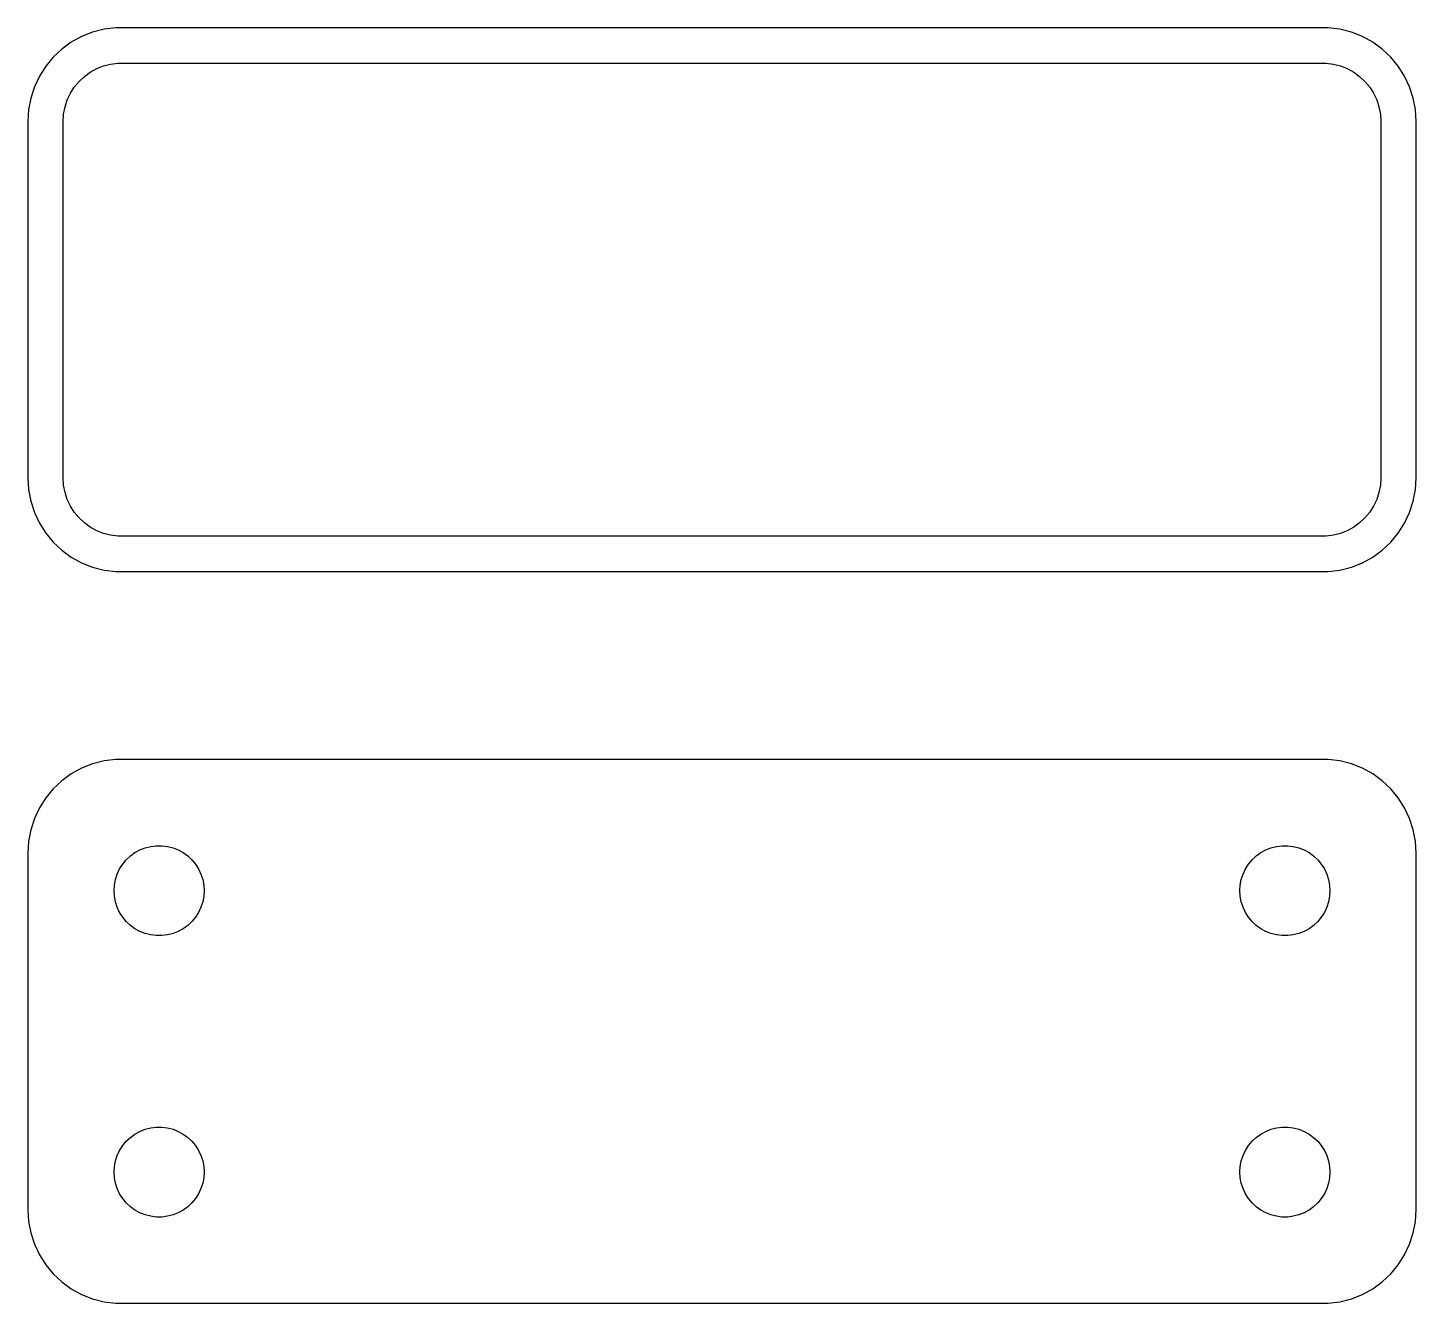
# Model space of a CAD drawing. Header units: metres. Extents: x -37 to 37, y 63.5 to 131.5.
import ezdxf

# ---------------------------------------------------------------- set-up
doc = ezdxf.new("R2010")
doc.units = ezdxf.units.M

msp = doc.modelspace()

# ---------------------------------------------------------------- linework, layer by layer
for p, q in [((-34.1289, 131.024), (-34.6791, 130.722)), ((-33.5451, 131.255), (-34.1289, 131.024)), ((-32.9369, 131.411), (-33.5451, 131.255)), ((-32.3139, 131.49), (-32.9369, 131.411)), ((32.3139, 131.49), (-32.3139, 131.49)), ((32.9369, 131.411), (32.3139, 131.49)), ((33.5451, 131.255), (32.9369, 131.411)), ((34.1289, 131.024), (33.5451, 131.255)), ((34.6791, 130.722), (34.1289, 131.024)), ((-35.1871, 130.353), (-35.6448, 129.923)), ((-34.6791, 130.722), (-35.1871, 130.353)), ((35.1871, 130.353), (34.6791, 130.722)), ((35.6448, 129.923), (35.1871, 130.353)), ((-35.6448, 129.923), (-36.0451, 129.439)), ((-32.9619, 129.461), (-32.5833, 129.558)), ((-32.5833, 129.558), (-32.1954, 129.607)), ((-32.1954, 129.607), (32.1954, 129.607)), ((32.1954, 129.607), (32.5833, 129.558)), ((32.5833, 129.558), (32.9619, 129.461)), ((36.0451, 129.439), (35.6448, 129.923)), ((-36.3815, 128.909), (-36.6489, 128.341)), ((-36.0451, 129.439), (-36.3815, 128.909)), ((-34.2692, 128.631), (-33.9842, 128.899)), ((-33.9842, 128.899), (-33.668, 129.128)), ((-33.668, 129.128), (-33.3254, 129.317)), ((-33.3254, 129.317), (-32.9619, 129.461)), ((32.9619, 129.461), (33.3254, 129.317)), ((33.3254, 129.317), (33.668, 129.128)), ((33.668, 129.128), (33.9842, 128.899)), ((33.9842, 128.899), (34.2692, 128.631)), ((36.3815, 128.909), (36.0451, 129.439)), ((36.6489, 128.341), (36.3815, 128.909)), ((-36.6489, 128.341), (-36.8429, 127.743)), ((-34.7279, 128), (-34.5184, 128.33)), ((-34.5184, 128.33), (-34.2692, 128.631)), ((34.2692, 128.631), (34.5184, 128.33)), ((34.5184, 128.33), (34.7279, 128)), ((36.8429, 127.743), (36.6489, 128.341)), ((-36.8429, 127.743), (-36.9606, 127.127)), ((-35.0151, 127.274), (-34.8943, 127.646)), ((-34.8943, 127.646), (-34.7279, 128)), ((34.7279, 128), (34.8943, 127.646)), ((34.8943, 127.646), (35.0151, 127.274)), ((36.9606, 127.127), (36.8429, 127.743)), ((-36.9606, 127.127), (-37, 126.5)), ((-35.1129, 126.5), (-35.0884, 126.89)), ((-35.0884, 126.89), (-35.0151, 127.274)), ((35.0151, 127.274), (35.0884, 126.89)), ((35.0884, 126.89), (35.1129, 126.5)), ((37, 126.5), (36.9606, 127.127)), ((-37, 126.5), (-37, 107.5)), ((-35.1129, 107.5), (-35.1129, 126.5)), ((35.1129, 126.5), (35.1129, 107.5)), ((37, 107.5), (37, 126.5)), ((-37, 107.5), (-36.9606, 106.873)), ((-35.0884, 107.11), (-35.1129, 107.5)), ((35.1129, 107.5), (35.0884, 107.11)), ((36.9606, 106.873), (37, 107.5)), ((-36.9606, 106.873), (-36.8429, 106.257)), ((-35.0151, 106.726), (-35.0884, 107.11)), ((-34.8943, 106.354), (-35.0151, 106.726)), ((35.0151, 106.726), (34.8943, 106.354)), ((35.0884, 107.11), (35.0151, 106.726)), ((36.8429, 106.257), (36.9606, 106.873)), ((-36.8429, 106.257), (-36.6489, 105.659)), ((-34.7279, 106), (-34.8943, 106.354)), ((-34.5184, 105.67), (-34.7279, 106)), ((34.7279, 106), (34.5184, 105.67)), ((34.8943, 106.354), (34.7279, 106)), ((36.6489, 105.659), (36.8429, 106.257)), ((-36.6489, 105.659), (-36.3815, 105.091)), ((-36.3815, 105.091), (-36.0451, 104.561)), ((-34.2692, 105.369), (-34.5184, 105.67)), ((-33.9842, 105.101), (-34.2692, 105.369)), ((-33.668, 104.872), (-33.9842, 105.101)), ((33.9842, 105.101), (33.668, 104.872)), ((34.2692, 105.369), (33.9842, 105.101)), ((34.5184, 105.67), (34.2692, 105.369)), ((36.0451, 104.561), (36.3815, 105.091)), ((36.3815, 105.091), (36.6489, 105.659)), ((-36.0451, 104.561), (-35.6448, 104.077)), ((-33.3254, 104.683), (-33.668, 104.872)), ((-32.9619, 104.539), (-33.3254, 104.683)), ((-32.5833, 104.442), (-32.9619, 104.539)), ((-32.1954, 104.393), (-32.5833, 104.442)), ((32.1954, 104.393), (-32.1954, 104.393)), ((32.5833, 104.442), (32.1954, 104.393)), ((32.9619, 104.539), (32.5833, 104.442)), ((33.3254, 104.683), (32.9619, 104.539)), ((33.668, 104.872), (33.3254, 104.683)), ((35.6448, 104.077), (36.0451, 104.561)), ((-35.6448, 104.077), (-35.1871, 103.647)), ((-35.1871, 103.647), (-34.6791, 103.278)), ((34.6791, 103.278), (35.1871, 103.647)), ((35.1871, 103.647), (35.6448, 104.077)), ((-34.6791, 103.278), (-34.1289, 102.976)), ((-34.1289, 102.976), (-33.5451, 102.745)), ((33.5451, 102.745), (34.1289, 102.976)), ((34.1289, 102.976), (34.6791, 103.278)), ((-33.5451, 102.745), (-32.9369, 102.589)), ((-32.9369, 102.589), (-32.3139, 102.51)), ((-32.3139, 102.51), (32.3139, 102.51)), ((32.3139, 102.51), (32.9369, 102.589)), ((32.9369, 102.589), (33.5451, 102.745)), ((-34.1289, 92.0241), (-34.6791, 91.7216)), ((-33.5451, 92.2553), (-34.1289, 92.0241)), ((-32.9369, 92.4114), (-33.5451, 92.2553)), ((-32.3139, 92.4901), (-32.9369, 92.4114)), ((32.3139, 92.4901), (-32.3139, 92.4901)), ((32.9369, 92.4114), (32.3139, 92.4901)), ((33.5451, 92.2553), (32.9369, 92.4114)), ((34.1289, 92.0241), (33.5451, 92.2553)), ((34.6791, 91.7216), (34.1289, 92.0241)), ((-35.1871, 91.3526), (-35.6448, 90.9227)), ((-34.6791, 91.7216), (-35.1871, 91.3526)), ((35.1871, 91.3526), (34.6791, 91.7216)), ((35.6448, 90.9227), (35.1871, 91.3526)), ((-36.0451, 90.4389), (-36.3815, 89.9088)), ((-35.6448, 90.9227), (-36.0451, 90.4389)), ((36.0451, 90.4389), (35.6448, 90.9227)), ((36.3815, 89.9088), (36.0451, 90.4389)), ((-36.3815, 89.9088), (-36.6489, 89.3406)), ((36.6489, 89.3406), (36.3815, 89.9088)), ((-36.6489, 89.3406), (-36.8429, 88.7434)), ((36.8429, 88.7434), (36.6489, 89.3406)), ((-36.9606, 88.1267), (-37, 87.5)), ((-36.8429, 88.7434), (-36.9606, 88.1267)), ((36.9606, 88.1267), (36.8429, 88.7434)), ((37, 87.5), (36.9606, 88.1267)), ((-37, 87.5), (-37, 68.5)), ((-31.7495, 87.1429), (-31.5298, 87.3492)), ((-31.5298, 87.3492), (-31.286, 87.5264)), ((-31.286, 87.5264), (-31.0219, 87.6716)), ((-31.0219, 87.6716), (-30.7416, 87.7825)), ((-30.7416, 87.7825), (-30.4497, 87.8575)), ((-30.4497, 87.8575), (-30.1507, 87.8953)), ((-30.1507, 87.8953), (-29.8493, 87.8953)), ((-29.8493, 87.8953), (-29.5503, 87.8575)), ((-29.5503, 87.8575), (-29.2583, 87.7825)), ((-29.2583, 87.7825), (-28.9781, 87.6716)), ((-28.9781, 87.6716), (-28.714, 87.5264)), ((-28.714, 87.5264), (-28.4702, 87.3492)), ((-28.4702, 87.3492), (-28.2505, 87.1429)), ((28.2505, 87.1429), (28.4702, 87.3492)), ((28.4702, 87.3492), (28.714, 87.5264)), ((28.714, 87.5264), (28.9781, 87.6716)), ((28.9781, 87.6716), (29.2583, 87.7825)), ((29.2583, 87.7825), (29.5503, 87.8575)), ((29.5503, 87.8575), (29.8493, 87.8953)), ((29.8493, 87.8953), (30.1507, 87.8953)), ((30.1507, 87.8953), (30.4497, 87.8575)), ((30.4497, 87.8575), (30.7416, 87.7825)), ((30.7416, 87.7825), (31.0219, 87.6716)), ((31.0219, 87.6716), (31.286, 87.5264)), ((31.286, 87.5264), (31.5298, 87.3492)), ((31.5298, 87.3492), (31.7495, 87.1429)), ((37, 68.5), (37, 87.5)), ((-32.2315, 86.3835), (-32.1031, 86.6562)), ((-32.1031, 86.6562), (-31.9416, 86.9107)), ((-31.9416, 86.9107), (-31.7495, 87.1429)), ((-28.2505, 87.1429), (-28.0583, 86.9107)), ((-28.0583, 86.9107), (-27.8969, 86.6562)), ((-27.8969, 86.6562), (-27.7685, 86.3835)), ((27.7685, 86.3835), (27.8969, 86.6562)), ((27.8969, 86.6562), (28.0583, 86.9107)), ((28.0583, 86.9107), (28.2505, 87.1429)), ((31.7495, 87.1429), (31.9416, 86.9107)), ((31.9416, 86.9107), (32.1031, 86.6562)), ((32.1031, 86.6562), (32.2315, 86.3835)), ((-32.3811, 85.8008), (-32.3246, 86.0968)), ((-32.3246, 86.0968), (-32.2315, 86.3835)), ((-27.7685, 86.3835), (-27.6754, 86.0968)), ((-27.6754, 86.0968), (-27.6189, 85.8008)), ((27.6189, 85.8008), (27.6754, 86.0968)), ((27.6754, 86.0968), (27.7685, 86.3835)), ((32.2315, 86.3835), (32.3246, 86.0968)), ((32.3246, 86.0968), (32.3811, 85.8008)), ((-32.4, 85.5), (-32.3811, 85.8008)), ((-32.3811, 85.1992), (-32.4, 85.5)), ((-32.3246, 84.9031), (-32.3811, 85.1992)), ((-27.6189, 85.1992), (-27.6754, 84.9031)), ((-27.6189, 85.8008), (-27.6, 85.5)), ((-27.6, 85.5), (-27.6189, 85.1992)), ((27.6, 85.5), (27.6189, 85.8008)), ((27.6189, 85.1992), (27.6, 85.5)), ((27.6754, 84.9031), (27.6189, 85.1992)), ((32.3811, 85.1992), (32.3246, 84.9031)), ((32.3811, 85.8008), (32.4, 85.5)), ((32.4, 85.5), (32.3811, 85.1992)), ((-32.2315, 84.6165), (-32.3246, 84.9031)), ((-32.1031, 84.3438), (-32.2315, 84.6165)), ((-27.7685, 84.6165), (-27.8969, 84.3438)), ((-27.6754, 84.9031), (-27.7685, 84.6165)), ((27.7685, 84.6165), (27.6754, 84.9031)), ((27.8969, 84.3438), (27.7685, 84.6165)), ((32.2315, 84.6165), (32.1031, 84.3438)), ((32.3246, 84.9031), (32.2315, 84.6165)), ((-31.9416, 84.0893), (-32.1031, 84.3438)), ((-31.7495, 83.8571), (-31.9416, 84.0893)), ((-31.5298, 83.6508), (-31.7495, 83.8571)), ((-31.286, 83.4736), (-31.5298, 83.6508)), ((-28.4702, 83.6508), (-28.714, 83.4736)), ((-28.2505, 83.8571), (-28.4702, 83.6508)), ((-28.0583, 84.0893), (-28.2505, 83.8571)), ((-27.8969, 84.3438), (-28.0583, 84.0893)), ((28.0583, 84.0893), (27.8969, 84.3438)), ((28.2505, 83.8571), (28.0583, 84.0893)), ((28.4702, 83.6508), (28.2505, 83.8571)), ((28.714, 83.4736), (28.4702, 83.6508)), ((31.5298, 83.6508), (31.286, 83.4736)), ((31.7495, 83.8571), (31.5298, 83.6508)), ((31.9416, 84.0893), (31.7495, 83.8571)), ((32.1031, 84.3438), (31.9416, 84.0893)), ((-31.0219, 83.3284), (-31.286, 83.4736)), ((-30.7416, 83.2175), (-31.0219, 83.3284)), ((-30.4497, 83.1425), (-30.7416, 83.2175)), ((-30.1507, 83.1047), (-30.4497, 83.1425)), ((-29.8493, 83.1047), (-30.1507, 83.1047)), ((-29.5503, 83.1425), (-29.8493, 83.1047)), ((-29.2583, 83.2175), (-29.5503, 83.1425)), ((-28.9781, 83.3284), (-29.2583, 83.2175)), ((-28.714, 83.4736), (-28.9781, 83.3284)), ((28.9781, 83.3284), (28.714, 83.4736)), ((29.2583, 83.2175), (28.9781, 83.3284)), ((29.5503, 83.1425), (29.2583, 83.2175)), ((29.8493, 83.1047), (29.5503, 83.1425)), ((30.1507, 83.1047), (29.8493, 83.1047)), ((30.4497, 83.1425), (30.1507, 83.1047)), ((30.7416, 83.2175), (30.4497, 83.1425)), ((31.0219, 83.3284), (30.7416, 83.2175)), ((31.286, 83.4736), (31.0219, 83.3284)), ((-31.5298, 72.3492), (-31.286, 72.5264)), ((-31.286, 72.5264), (-31.0219, 72.6716)), ((-31.0219, 72.6716), (-30.7416, 72.7825)), ((-30.7416, 72.7825), (-30.4497, 72.8575)), ((-30.4497, 72.8575), (-30.1507, 72.8953)), ((-30.1507, 72.8953), (-29.8493, 72.8953)), ((-29.8493, 72.8953), (-29.5503, 72.8575)), ((-29.5503, 72.8575), (-29.2583, 72.7825)), ((-29.2583, 72.7825), (-28.9781, 72.6716)), ((-28.9781, 72.6716), (-28.714, 72.5264)), ((-28.714, 72.5264), (-28.4702, 72.3492)), ((28.4702, 72.3492), (28.714, 72.5264)), ((28.714, 72.5264), (28.9781, 72.6716)), ((28.9781, 72.6716), (29.2583, 72.7825)), ((29.2583, 72.7825), (29.5503, 72.8575)), ((29.5503, 72.8575), (29.8493, 72.8953)), ((29.8493, 72.8953), (30.1507, 72.8953)), ((30.1507, 72.8953), (30.4497, 72.8575)), ((30.4497, 72.8575), (30.7416, 72.7825)), ((30.7416, 72.7825), (31.0219, 72.6716)), ((31.0219, 72.6716), (31.286, 72.5264)), ((31.286, 72.5264), (31.5298, 72.3492)), ((-32.1031, 71.6562), (-31.9416, 71.9107)), ((-31.9416, 71.9107), (-31.7495, 72.1429)), ((-31.7495, 72.1429), (-31.5298, 72.3492)), ((-28.4702, 72.3492), (-28.2505, 72.1429)), ((-28.2505, 72.1429), (-28.0583, 71.9107)), ((-28.0583, 71.9107), (-27.8969, 71.6562)), ((27.8969, 71.6562), (28.0583, 71.9107)), ((28.0583, 71.9107), (28.2505, 72.1429)), ((28.2505, 72.1429), (28.4702, 72.3492)), ((31.5298, 72.3492), (31.7495, 72.1429)), ((31.7495, 72.1429), (31.9416, 71.9107)), ((31.9416, 71.9107), (32.1031, 71.6562)), ((-32.3811, 70.8008), (-32.3246, 71.0969)), ((-32.3246, 71.0969), (-32.2315, 71.3835)), ((-32.2315, 71.3835), (-32.1031, 71.6562)), ((-27.8969, 71.6562), (-27.7685, 71.3835)), ((-27.7685, 71.3835), (-27.6754, 71.0969)), ((-27.6754, 71.0969), (-27.6189, 70.8008)), ((27.6189, 70.8008), (27.6754, 71.0969)), ((27.6754, 71.0969), (27.7685, 71.3835)), ((27.7685, 71.3835), (27.8969, 71.6562)), ((32.1031, 71.6562), (32.2315, 71.3835)), ((32.2315, 71.3835), (32.3246, 71.0969)), ((32.3246, 71.0969), (32.3811, 70.8008)), ((-32.4, 70.5), (-32.3811, 70.8008)), ((-32.3811, 70.1992), (-32.4, 70.5)), ((-27.6189, 70.8008), (-27.6, 70.5)), ((-27.6, 70.5), (-27.6189, 70.1992)), ((27.6, 70.5), (27.6189, 70.8008)), ((27.6189, 70.1992), (27.6, 70.5)), ((32.3811, 70.8008), (32.4, 70.5)), ((32.4, 70.5), (32.3811, 70.1992)), ((-32.3246, 69.9032), (-32.3811, 70.1992)), ((-32.2315, 69.6165), (-32.3246, 69.9032)), ((-32.1031, 69.3438), (-32.2315, 69.6165)), ((-27.7685, 69.6165), (-27.8969, 69.3438)), ((-27.6754, 69.9032), (-27.7685, 69.6165)), ((-27.6189, 70.1992), (-27.6754, 69.9032)), ((27.6754, 69.9032), (27.6189, 70.1992)), ((27.7685, 69.6165), (27.6754, 69.9032)), ((27.8969, 69.3438), (27.7685, 69.6165)), ((32.2315, 69.6165), (32.1031, 69.3438)), ((32.3246, 69.9032), (32.2315, 69.6165)), ((32.3811, 70.1992), (32.3246, 69.9032)), ((-31.9416, 69.0893), (-32.1031, 69.3438)), ((-31.7495, 68.8571), (-31.9416, 69.0893)), ((-31.5298, 68.6508), (-31.7495, 68.8571)), ((-28.2505, 68.8571), (-28.4702, 68.6508)), ((-28.0583, 69.0893), (-28.2505, 68.8571)), ((-27.8969, 69.3438), (-28.0583, 69.0893)), ((28.0583, 69.0893), (27.8969, 69.3438)), ((28.2505, 68.8571), (28.0583, 69.0893)), ((28.4702, 68.6508), (28.2505, 68.8571)), ((31.7495, 68.8571), (31.5298, 68.6508)), ((31.9416, 69.0893), (31.7495, 68.8571)), ((32.1031, 69.3438), (31.9416, 69.0893)), ((-37, 68.5), (-36.9606, 67.8733)), ((-31.286, 68.4736), (-31.5298, 68.6508)), ((-31.0219, 68.3284), (-31.286, 68.4736)), ((-30.7416, 68.2175), (-31.0219, 68.3284)), ((-30.4497, 68.1425), (-30.7416, 68.2175)), ((-30.1507, 68.1047), (-30.4497, 68.1425)), ((-29.8493, 68.1047), (-30.1507, 68.1047)), ((-29.5503, 68.1425), (-29.8493, 68.1047)), ((-29.2583, 68.2175), (-29.5503, 68.1425)), ((-28.9781, 68.3284), (-29.2583, 68.2175)), ((-28.714, 68.4736), (-28.9781, 68.3284)), ((-28.4702, 68.6508), (-28.714, 68.4736)), ((28.714, 68.4736), (28.4702, 68.6508)), ((28.9781, 68.3284), (28.714, 68.4736)), ((29.2583, 68.2175), (28.9781, 68.3284)), ((29.5503, 68.1425), (29.2583, 68.2175)), ((29.8493, 68.1047), (29.5503, 68.1425)), ((30.1507, 68.1047), (29.8493, 68.1047)), ((30.4497, 68.1425), (30.1507, 68.1047)), ((30.7416, 68.2175), (30.4497, 68.1425)), ((31.0219, 68.3284), (30.7416, 68.2175)), ((31.286, 68.4736), (31.0219, 68.3284)), ((31.5298, 68.6508), (31.286, 68.4736)), ((36.9606, 67.8733), (37, 68.5)), ((-36.9606, 67.8733), (-36.8429, 67.2566)), ((36.8429, 67.2566), (36.9606, 67.8733)), ((-36.8429, 67.2566), (-36.6489, 66.6594)), ((-36.6489, 66.6594), (-36.3815, 66.0912)), ((36.3815, 66.0912), (36.6489, 66.6594)), ((36.6489, 66.6594), (36.8429, 67.2566)), ((-36.3815, 66.0912), (-36.0451, 65.5611)), ((36.0451, 65.5611), (36.3815, 66.0912)), ((-36.0451, 65.5611), (-35.6448, 65.0773)), ((35.6448, 65.0773), (36.0451, 65.5611)), ((-35.6448, 65.0773), (-35.1871, 64.6474)), ((-35.1871, 64.6474), (-34.6791, 64.2784)), ((34.6791, 64.2784), (35.1871, 64.6474)), ((35.1871, 64.6474), (35.6448, 65.0773)), ((-34.6791, 64.2784), (-34.1289, 63.9759)), ((-34.1289, 63.9759), (-33.5451, 63.7447)), ((-33.5451, 63.7447), (-32.9369, 63.5886)), ((32.9369, 63.5886), (33.5451, 63.7447)), ((33.5451, 63.7447), (34.1289, 63.9759)), ((34.1289, 63.9759), (34.6791, 64.2784)), ((-32.9369, 63.5886), (-32.3139, 63.5099)), ((-32.3139, 63.5099), (32.3139, 63.5099)), ((32.3139, 63.5099), (32.9369, 63.5886))]:
    msp.add_line(p, q)

doc.saveas('drawing.dxf')
